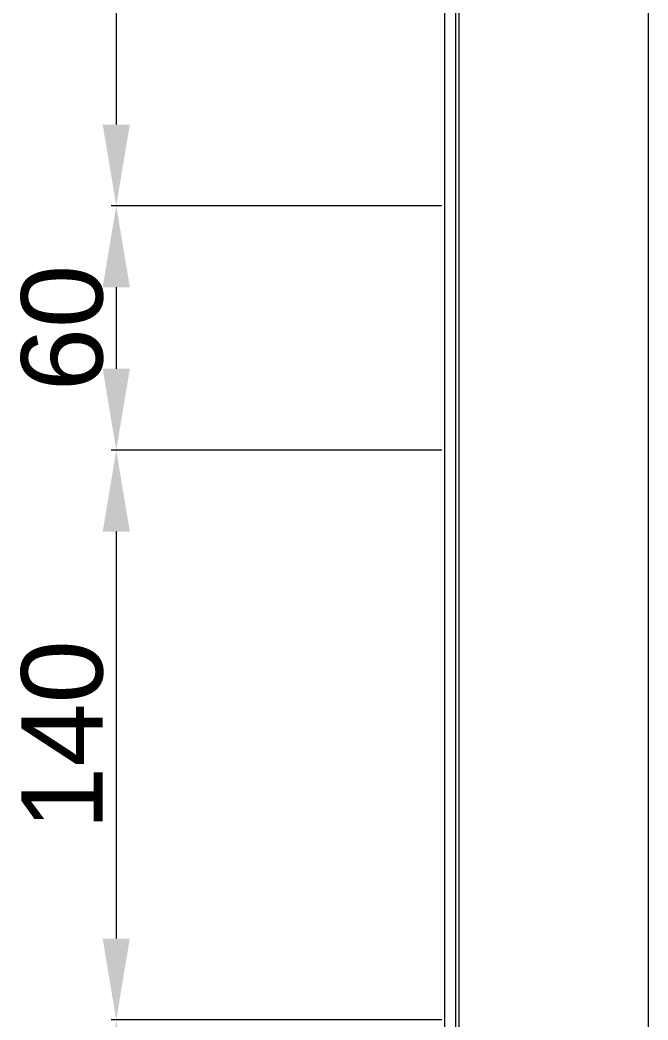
# Model space of a CAD drawing. Header units: millimetres. Extents: x 4137 to 6698, y 1400 to 3585.
# Drawn here: x 4136.6 to 4290.9, y 2950.8 to 3196.5 of the extents above; entities that cross this region are included whole.
import ezdxf

# ---------------------------------------------------------------- set-up
doc = ezdxf.new("R2010")
doc.units = ezdxf.units.MM
for name, color, linetype in [('000-PI-ORMAR', 2, 'Continuous'), ('000-PI_TEXT', 7, 'Continuous'), ('002-PI-Kabelska kanalica', 150, 'Continuous')]:
    doc.layers.add(name, color=color, linetype=linetype)
doc.styles.get("Standard").update_dxf_attribs({"font": 'arial.ttf'})

msp = doc.modelspace()

# ---------------------------------------------------------------- linework, layer by layer
at = {"layer": '000-PI-ORMAR', "color": 0, "linetype": 'ByBlock', "lineweight": 0}
for p, q in [((4244.46, 3457.78), (4244.46, 1473.28)), ((4240.95, 3437.28), (4240.95, 1486.28)), ((4243.67, 3437.28), (4243.67, 1486.28)), ((4290.95, 3405.78), (4290.95, 1515.78))]:
    msp.add_line(p, q, dxfattribs=at)
at = {"layer": '000-PI_TEXT', "color": 0, "linetype": 'ByBlock', "lineweight": 0, "ltscale": 0.25}
for p, q in [((4160.27, 3360.78), (4160.27, 3170.78)), ((4240.32, 3150.78), (4159.02, 3150.78)), ((4240.32, 3150.78), (4159.02, 3150.78)), ((4160.27, 3130.78), (4160.27, 3110.78)), ((4240.32, 3090.78), (4159.02, 3090.78)), ((4240.32, 3090.78), (4159.02, 3090.78)), ((4160.27, 3070.78), (4160.27, 2970.78)), ((4240.32, 2950.78), (4159.02, 2950.78)), ((4240.32, 2950.78), (4159.02, 2950.78))]:
    msp.add_line(p, q, dxfattribs=at)
at = {"layer": '000-PI_TEXT', "color": 0, "linetype": 'ByBlock', "ltscale": 0.25}
for points in [[(4156.93, 3170.78), (4163.6, 3170.78), (4160.27, 3150.78)], [(4156.93, 3130.78), (4163.6, 3130.78), (4160.27, 3150.78)], [(4156.93, 3110.78), (4163.6, 3110.78), (4160.27, 3090.78)], [(4156.93, 3070.78), (4163.6, 3070.78), (4160.27, 3090.78)], [(4156.93, 2970.78), (4163.6, 2970.78), (4160.27, 2950.78)], [(4156.93, 2930.78), (4163.6, 2930.78), (4160.27, 2950.78)]]:
    msp.add_solid(points, dxfattribs=at)
at = {"layer": '002-PI-Kabelska kanalica', "color": 0, "linetype": 'ByBlock', "lineweight": 0}
msp.add_line((4290.95, 3405.78), (4290.95, 1735.78), dxfattribs=at)

# ---------------------------------------------------------------- texts
at = {"layer": '000-PI_TEXT', "color": 0, "linetype": 'ByBlock', "lineweight": 0, "ltscale": 0.25, "char_height": 20, "attachment_point": 5, "rotation": 90}
for s, insert in [('60', (4147.05, 3120.78)), ('140', (4147.05, 3020.78))]:
    msp.add_mtext(s, dxfattribs=dict(at, insert=insert))

doc.saveas('drawing.dxf')
